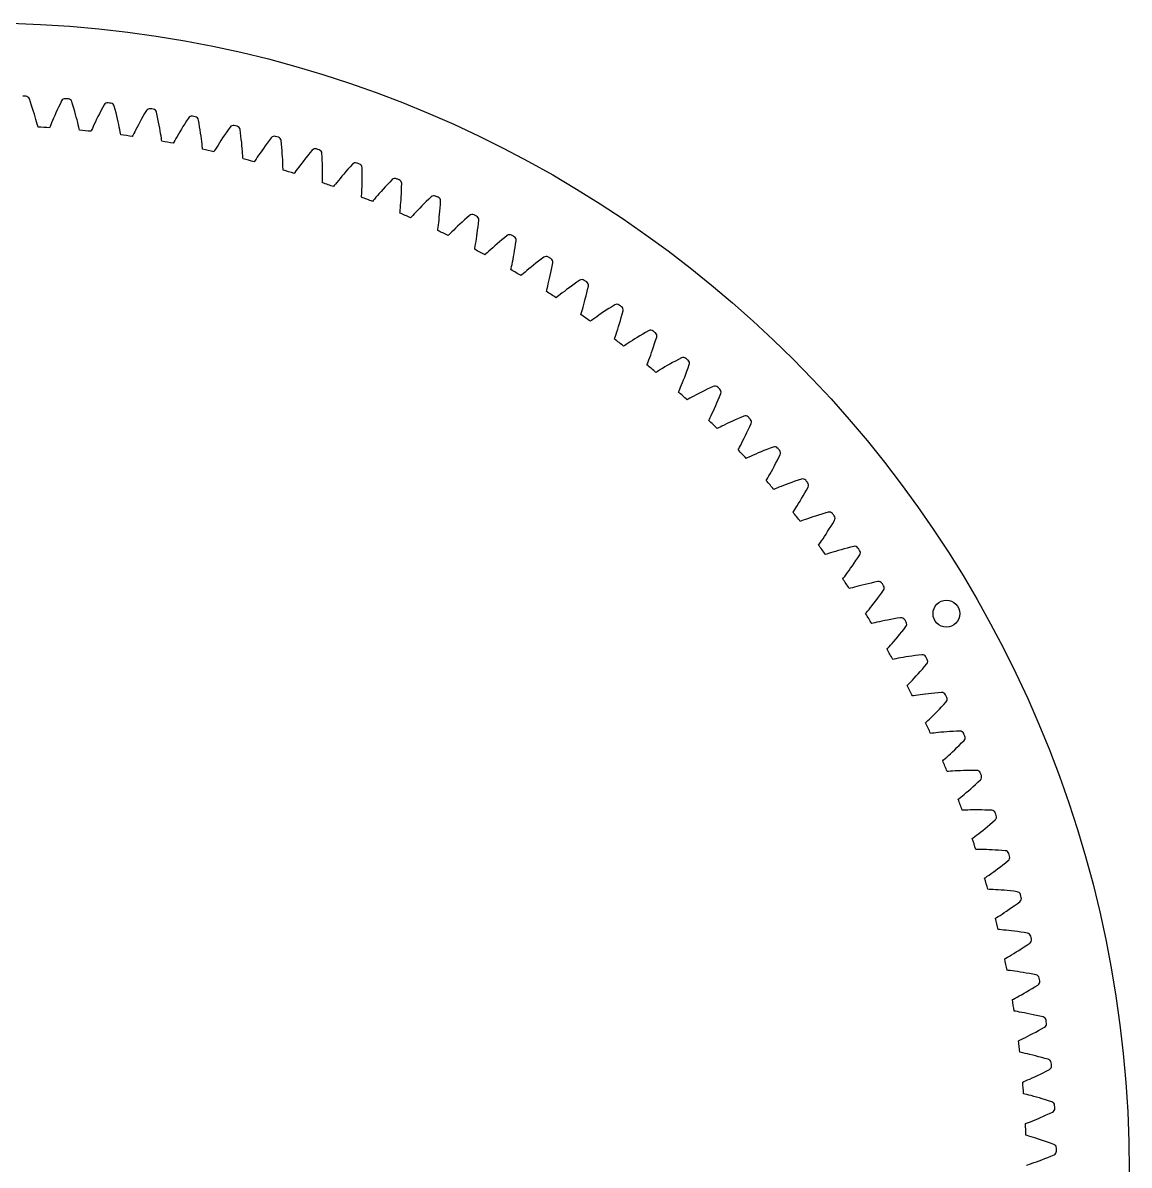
# Model space of a CAD drawing. Header units: millimetres. Extents: x -128 to 128, y -128 to 128.
# Drawn here: x 4.6 to 128.5, y 0.7 to 128.5 of the extents above; entities that cross this region are included whole.
import ezdxf

# ---------------------------------------------------------------- set-up
doc = ezdxf.new("R2010")
doc.units = ezdxf.units.MM

msp = doc.modelspace()

# ---------------------------------------------------------------- linework, layer by layer
at = {"layer": 'fixed_ring'}
for p, q in [((5.478577, 119.60945), (5.351942, 119.976288)), ((5.59906, 119.253418), (5.478577, 119.60945)), ((5.712301, 118.909087), (5.59906, 119.253418)), ((5.818268, 118.577474), (5.712301, 118.909087)), ((8.634064, 119.072164), (8.480646, 118.743757)), ((8.796064, 119.411325), (8.634064, 119.072164)), ((8.96546, 119.760484), (8.796064, 119.411325)), ((10.229501, 119.297078), (10.117549, 119.66866)), ((10.335733, 118.936537), (10.229501, 119.297078)), ((10.435196, 118.587976), (10.335733, 118.936537)), ((13.536488, 118.967218), (13.361132, 118.634765)), ((13.719632, 119.309365), (13.536488, 118.967218)), ((14.96425, 118.796072), (14.867159, 119.171811)), ((5.916881, 118.25984), (5.818268, 118.577474)), ((6.007998, 117.957791), (5.916881, 118.25984)), ((6.091365, 117.673467), (6.007998, 117.957791)), ((6.16653, 117.409905), (6.091365, 117.673467)), ((8.073829, 117.834417), (7.957216, 117.562036)), ((8.200248, 118.123475), (8.073829, 117.834417)), ((8.335965, 118.427114), (8.200248, 118.123475)), ((8.480646, 118.743757), (8.335965, 118.427114)), ((10.527895, 118.252413), (10.435196, 118.587976)), ((10.613802, 117.931109), (10.527895, 118.252413)), ((10.692839, 117.625676), (10.613802, 117.931109)), ((10.764836, 117.338263), (10.692839, 117.625676)), ((12.889942, 117.704073), (12.752132, 117.420269)), ((13.037624, 118.002076), (12.889942, 117.704073)), ((13.194779, 118.312717), (13.037624, 118.002076)), ((13.361132, 118.634765), (13.194779, 118.312717)), ((15.056064, 118.431593), (14.96425, 118.796072)), ((15.141591, 118.079352), (15.056064, 118.431593)), ((15.220875, 117.74037), (15.141591, 118.079352)), ((15.293941, 117.415905), (15.220875, 117.74037)), ((17.888048, 117.6946), (17.718667, 117.390453)), ((18.067074, 118.00978), (17.888048, 117.6946)), ((18.255508, 118.334998), (18.067074, 118.00978)), ((18.45211, 118.669594), (18.255508, 118.334998)), ((19.675337, 118.107225), (19.593261, 118.486527)), ((19.752588, 117.739384), (19.675337, 118.107225)), ((19.824043, 117.384022), (19.752588, 117.739384)), ((23.155411, 117.842182), (22.945663, 117.515667)), ((6.232648, 117.171852), (6.16653, 117.409905)), ((6.287862, 116.968181), (6.232648, 117.171852)), ((6.324887, 116.828917), (6.287862, 116.968181)), ((7.678174, 116.88515), (7.624836, 116.751282)), ((7.757235, 117.080802), (7.678174, 116.88515)), ((7.851215, 117.309294), (7.757235, 117.080802)), ((7.957216, 117.562036), (7.851215, 117.309294)), ((10.829464, 117.071921), (10.764836, 117.338263)), ((10.886065, 116.831427), (10.829464, 117.071921)), ((10.933138, 116.625722), (10.886065, 116.831427)), ((10.964597, 116.485096), (10.933138, 116.625722)), ((12.319049, 116.487483), (12.260432, 116.355841)), ((12.405827, 116.679837), (12.319049, 116.487483)), ((12.508817, 116.904412), (12.405827, 116.679837)), ((12.624782, 117.15274), (12.508817, 116.904412)), ((12.752132, 117.420269), (12.624782, 117.15274)), ((15.360772, 117.107571), (15.293941, 117.415905)), ((15.421285, 116.817523), (15.360772, 117.107571)), ((15.475274, 116.548822), (15.421285, 116.817523)), ((15.522269, 116.306268), (15.475274, 116.548822)), ((17.272385, 116.558201), (17.14664, 116.31468)), ((17.410271, 116.820456), (17.272385, 116.558201)), ((17.559255, 117.098556), (17.410271, 116.820456)), ((17.718667, 117.390453), (17.559255, 117.098556)), ((19.889789, 117.042155), (19.824043, 117.384022)), ((19.949897, 116.715042), (19.889789, 117.042155)), ((20.004417, 116.404295), (19.949897, 116.715042)), ((20.053351, 116.11207), (20.004417, 116.404295)), ((22.371694, 116.593211), (22.200803, 116.307883)), ((22.553033, 116.890384), (22.371694, 116.593211)), ((22.744448, 117.198197), (22.553033, 116.890384)), ((22.945663, 117.515667), (22.744448, 117.198197)), ((24.355313, 117.231626), (24.288382, 117.613891)), ((24.417879, 116.861005), (24.355313, 117.231626)), ((24.47515, 116.503083), (24.417879, 116.861005)), ((24.527252, 116.158872), (24.47515, 116.503083)), ((27.599535, 116.510519), (27.385858, 116.2013)), ((27.822099, 116.828437), (27.599535, 116.510519)), ((28.996778, 116.17066), (28.945098, 116.555284)), ((15.561126, 116.098854), (15.522269, 116.306268)), ((15.58697, 115.957088), (15.561126, 116.098854)), ((16.940446, 115.905625), (16.876642, 115.776418)), ((17.034802, 116.094377), (16.940446, 115.905625)), ((17.14664, 116.31468), (17.034802, 116.094377)), ((20.096614, 115.841435), (20.053351, 116.11207)), ((20.133929, 115.597205), (20.096614, 115.841435)), ((20.164509, 115.38841), (20.133929, 115.597205)), ((20.184696, 115.245729), (20.164509, 115.38841)), ((21.535057, 115.140496), (21.466166, 115.013928)), ((21.636843, 115.325348), (21.535057, 115.140496)), ((21.75735, 115.54103), (21.636843, 115.325348)), ((21.892677, 115.77936), (21.75735, 115.54103)), ((22.04088, 116.035926), (21.892677, 115.77936)), ((22.200803, 116.307883), (22.04088, 116.035926)), ((24.574308, 115.829628), (24.527252, 116.158872)), ((24.61643, 115.516959), (24.574308, 115.829628)), ((24.653708, 115.22302), (24.61643, 115.516959)), ((24.686177, 114.950879), (24.653708, 115.22302)), ((26.636639, 115.067919), (26.478353, 114.817448)), ((26.807248, 115.333303), (26.636639, 115.067919)), ((26.989347, 115.611612), (26.807248, 115.333303)), ((27.182357, 115.90134), (26.989347, 115.611612)), ((27.385858, 116.2013), (27.182357, 115.90134)), ((29.044561, 115.797844), (28.996778, 116.17066)), ((29.087556, 115.437928), (29.044561, 115.797844)), ((29.125932, 115.091919), (29.087556, 115.437928)), ((29.159862, 114.761064), (29.125932, 115.091919)), ((32.209767, 115.321144), (31.983965, 115.020664)), ((32.444794, 115.629963), (32.209767, 115.321144)), ((33.592394, 114.926004), (33.556046, 115.312379)), ((24.713753, 114.705358), (24.686177, 114.950879)), ((24.736008, 114.495513), (24.713753, 114.705358)), ((24.750507, 114.352142), (24.736008, 114.495513)), ((26.095616, 114.193307), (26.021748, 114.069578)), ((26.20467, 114.373966), (26.095616, 114.193307)), ((26.333657, 114.584687), (26.20467, 114.373966)), ((26.478353, 114.817448), (26.333657, 114.584687)), ((29.18952, 114.446968), (29.159862, 114.761064)), ((29.215082, 114.151779), (29.18952, 114.446968)), ((29.236706, 113.878562), (29.215082, 114.151779)), ((29.254499, 113.632139), (29.236706, 113.878562)), ((31.190279, 113.917966), (31.022161, 113.673986)), ((31.371304, 114.176358), (31.190279, 113.917966)), ((31.564324, 114.447207), (31.371304, 114.176358)), ((31.7687, 114.729033), (31.564324, 114.447207)), ((31.983965, 115.020664), (31.7687, 114.729033)), ((33.625317, 114.551584), (33.592394, 114.926004)), ((33.653969, 114.190243), (33.625317, 114.551584)), ((33.678559, 113.842981), (33.653969, 114.190243)), ((33.699308, 113.511039), (33.678559, 113.842981)), ((36.769069, 113.949423), (36.531499, 113.658158)), ((37.016187, 114.248653), (36.769069, 113.949423)), ((38.134893, 113.499627), (38.113935, 113.887141)), ((29.268394, 113.421575), (29.254499, 113.632139)), ((29.277182, 113.277741), (29.268394, 113.421575)), ((30.614913, 113.065555), (30.536184, 112.94486)), ((30.731063, 113.241735), (30.614913, 113.065555)), ((30.868325, 113.447162), (30.731063, 113.241735)), ((31.022161, 113.673986), (30.868325, 113.447162)), ((33.716456, 113.196012), (33.699308, 113.511039)), ((33.730262, 112.90004), (33.716456, 113.196012)), ((33.741007, 112.62618), (33.730262, 112.90004)), ((33.748989, 112.379244), (33.741007, 112.62618)), ((35.694601, 112.587885), (35.516916, 112.350782)), ((35.885756, 112.838876), (35.694601, 112.587885)), ((36.089391, 113.101837), (35.885756, 112.838876)), ((36.30481, 113.375315), (36.089391, 113.101837)), ((36.531499, 113.658158), (36.30481, 113.375315)), ((38.152904, 113.124193), (38.134893, 113.499627)), ((38.167169, 112.761999), (38.152904, 113.124193)), ((38.177933, 112.414034), (38.167169, 112.761999)), ((41.529051, 112.686694), (41.270231, 112.397524)), ((33.754501, 112.168294), (33.748989, 112.379244)), ((33.757563, 112.024225), (33.754501, 112.168294)), ((35.085801, 111.759023), (35.002336, 111.641554)), ((35.208864, 111.930446), (35.085801, 111.759023)), ((35.354185, 112.130253), (35.208864, 111.930446)), ((35.516916, 112.350782), (35.354185, 112.130253)), ((38.185468, 112.08153), (38.177933, 112.414034)), ((38.190078, 111.76607), (38.185468, 112.08153)), ((38.192107, 111.469783), (38.190078, 111.76607)), ((38.191955, 111.195713), (38.192107, 111.469783)), ((40.343465, 111.322972), (40.142483, 111.07978)), ((40.557394, 111.57763), (40.343465, 111.322972)), ((40.783515, 111.842327), (40.557394, 111.57763)), ((41.02127, 112.115934), (40.783515, 111.842327)), ((41.270231, 112.397524), (41.02127, 112.115934)), ((42.617093, 111.893783), (42.611558, 112.281824)), ((42.620164, 111.517931), (42.617093, 111.893783)), ((42.620018, 111.155456), (42.620164, 111.517931)), ((38.184567, 110.593575), (38.187235, 110.737652)), ((38.187235, 110.737652), (38.190114, 110.948655)), ((38.190114, 110.948655), (38.191955, 111.195713)), ((39.501211, 110.275776), (39.413142, 110.161719)), ((39.630992, 110.442172), (39.501211, 110.275776)), ((39.784142, 110.636043), (39.630992, 110.442172)), ((39.955512, 110.849929), (39.784142, 110.636043)), ((40.142483, 111.07978), (39.955512, 110.849929)), ((42.593562, 109.86327), (42.603314, 110.159403)), ((42.603314, 110.159403), (42.61125, 110.474797)), ((42.61125, 110.474797), (42.616939, 110.807338)), ((42.616939, 110.807338), (42.620018, 111.155456)), ((45.197732, 110.132494), (44.961267, 109.876996)), ((45.446177, 110.396432), (45.197732, 110.132494)), ((45.706137, 110.667902), (45.446177, 110.396432)), ((45.976248, 110.946553), (45.706137, 110.667902)), ((47.020033, 109.735335), (47.031907, 110.111013)), ((47.031907, 110.111013), (47.041803, 110.498967)), ((42.551194, 108.988054), (42.559588, 109.131911)), ((42.559588, 109.131911), (42.570852, 109.342633)), ((42.570852, 109.342633), (42.582515, 109.589422)), ((42.582515, 109.589422), (42.593562, 109.86327)), ((43.990456, 108.779266), (43.854162, 108.618162)), ((44.151192, 108.966895), (43.990456, 108.779266)), ((44.33093, 109.173799), (44.151192, 108.966895)), ((44.526891, 109.396035), (44.33093, 109.173799)), ((44.737383, 109.631045), (44.526891, 109.396035)), ((44.961267, 109.876996), (44.737383, 109.631045)), ((46.949186, 108.378552), (46.969654, 108.69338)), ((46.969654, 108.69338), (46.98856, 109.025432)), ((46.98856, 109.025432), (47.005476, 109.373153)), ((47.005476, 109.373153), (47.020033, 109.735335)), ((50.069771, 108.763291), (49.799224, 108.502371)), ((50.350747, 109.030983), (50.069771, 108.763291)), ((43.854162, 108.618162), (43.761628, 108.507695)), ((46.864644, 107.35361), (46.884278, 107.563717)), ((46.884278, 107.563717), (46.905742, 107.809848)), ((46.905742, 107.809848), (46.927668, 108.08304)), ((46.927668, 108.08304), (46.949186, 108.378552)), ((48.840893, 107.539312), (48.636251, 107.325042)), ((49.060561, 107.765768), (48.840893, 107.539312)), ((49.294046, 108.002623), (49.060561, 107.765768)), ((49.540483, 108.248519), (49.294046, 108.002623)), ((49.799224, 108.502371), (49.540483, 108.248519)), ((51.285882, 107.071135), (51.316609, 107.417908)), ((51.316609, 107.417908), (51.345553, 107.779225)), ((51.345553, 107.779225), (51.372354, 108.154134)), ((51.372354, 108.154134), (51.397665, 108.541388)), ((46.850538, 107.210201), (46.864644, 107.35361)), ((48.13777, 106.788799), (48.040918, 106.682099)), ((48.280361, 106.944357), (48.13777, 106.788799)), ((48.44843, 107.125448), (48.280361, 106.944357)), ((48.636251, 107.325042), (48.44843, 107.125448)), ((51.154802, 105.859804), (51.187572, 106.131909)), ((51.187572, 106.131909), (51.220821, 106.426331)), ((51.220821, 106.426331), (51.25379, 106.740097)), ((51.25379, 106.740097), (51.285882, 107.071135)), ((53.8049, 106.19338), (53.548882, 105.957477)), ((54.073529, 106.436745), (53.8049, 106.19338)), ((54.354235, 106.686703), (54.073529, 106.436745)), ((54.645632, 106.943012), (54.354235, 106.686703)), ((55.63157, 106.026241), (55.672258, 106.412183)), ((51.075802, 105.262826), (51.095598, 105.405561)), ((51.095598, 105.405561), (51.123569, 105.614722)), ((51.123569, 105.614722), (51.154802, 105.859804)), ((52.493925, 104.940348), (52.345263, 104.790582)), ((52.669061, 105.114614), (52.493925, 104.940348)), ((52.864669, 105.306583), (52.669061, 105.114614)), ((53.077668, 105.512548), (52.864669, 105.306583)), ((53.306165, 105.730091), (53.077668, 105.512548)), ((53.548882, 105.957477), (53.306165, 105.730091)), ((55.456883, 104.618036), (55.50211, 104.947536)), ((55.50211, 104.947536), (55.546599, 105.292814)), ((55.546599, 105.292814), (55.589886, 105.652694)), ((55.589886, 105.652694), (55.63157, 106.026241)), ((52.345263, 104.790582), (52.244245, 104.687816)), ((55.282024, 103.498727), (55.322976, 103.742375)), ((55.322976, 103.742375), (55.366538, 104.012961)), ((55.366538, 104.012961), (55.411466, 104.305829)), ((55.411466, 104.305829), (55.456883, 104.618036)), ((57.719047, 103.744789), (57.467481, 103.527233)), ((57.984241, 103.970328), (57.719047, 103.744789)), ((58.262332, 104.202821), (57.984241, 103.970328)), ((58.552754, 104.441421), (58.262332, 104.202821)), ((58.85411, 104.685943), (58.552754, 104.441421)), ((59.746319, 103.359105), (59.802821, 103.730699)), ((59.802821, 103.730699), (59.858821, 104.114718)), ((55.220304, 103.149009), (55.24576, 103.290845)), ((55.24576, 103.290845), (55.282024, 103.498727)), ((56.469987, 102.626669), (56.364963, 102.528001)), ((56.624486, 102.770406), (56.469987, 102.626669)), ((56.806411, 102.937572), (56.624486, 102.770406)), ((57.009497, 103.121612), (56.806411, 102.937572)), ((57.230516, 103.318946), (57.009497, 103.121612)), ((57.467481, 103.527233), (57.230516, 103.318946)), ((59.514494, 102.020398), (59.572287, 102.330553)), ((59.572287, 102.330553), (59.630579, 102.657994)), ((59.630579, 102.657994), (59.688759, 103.00123)), ((59.688759, 103.00123), (59.746319, 103.359105)), ((59.277492, 100.872092), (59.308567, 101.012804)), ((59.308567, 101.012804), (59.353067, 101.21908)), ((59.353067, 101.21908), (59.403673, 101.460907)), ((59.403673, 101.460907), (59.457958, 101.729548)), ((59.457958, 101.729548), (59.514494, 102.020398)), ((61.537929, 101.160677), (61.29287, 100.961976)), ((61.797945, 101.36806), (61.537929, 101.160677)), ((62.071896, 101.582877), (61.797945, 101.36806)), ((62.359011, 101.80413), (62.071896, 101.582877)), ((62.658689, 102.030996), (62.359011, 101.80413)), ((62.969528, 102.263344), (62.658689, 102.030996)), ((63.808281, 100.902084), (63.879512, 101.271138)), ((63.879512, 101.271138), (63.950734, 101.652627)), ((60.50542, 100.300482), (60.396557, 100.206067)), ((60.665512, 100.437963), (60.50542, 100.300482)), ((60.853939, 100.597764), (60.665512, 100.437963)), ((61.064181, 100.773585), (60.853939, 100.597764)), ((61.29287, 100.961976), (61.064181, 100.773585)), ((63.523417, 99.573651), (63.593495, 99.881263)), ((63.593495, 99.881263), (63.664759, 100.206128)), ((63.664759, 100.206128), (63.736539, 100.546779)), ((63.736539, 100.546779), (63.808281, 100.902084)), ((63.24095, 98.435676), (63.277594, 98.575041)), ((63.277594, 98.575041), (63.33026, 98.779385)), ((63.33026, 98.779385), (63.39044, 99.019008)), ((63.39044, 99.019008), (63.455362, 99.285279)), ((63.455362, 99.285279), (63.523417, 99.573651)), ((65.258308, 98.445364), (65.02231, 98.266214)), ((65.511073, 98.634166), (65.258308, 98.445364)), ((65.779128, 98.831048), (65.511073, 98.634166)), ((66.061403, 99.034803), (65.779128, 98.831048)), ((66.357087, 99.244467), (66.061403, 99.034803)), ((66.665548, 99.459239), (66.357087, 99.244467)), ((66.985378, 99.679045), (66.665548, 99.459239)), ((67.76935, 98.285515), (67.855196, 98.651446)), ((67.855196, 98.651446), (67.941529, 99.029802)), ((64.445182, 97.815699), (64.332651, 97.725687)), ((64.610613, 97.946707), (64.445182, 97.815699)), ((64.805244, 98.09889), (64.610613, 97.946707)), ((65.02231, 98.266214), (64.805244, 98.09889)), ((67.431897, 96.969458), (67.514149, 97.274041)), ((67.514149, 97.274041), (67.598272, 97.595816)), ((67.598272, 97.595816), (67.683538, 97.933344)), ((67.683538, 97.933344), (67.76935, 98.285515)), ((67.104411, 95.843613), (67.146567, 95.98141)), ((67.146567, 95.98141), (67.207315, 96.1835)), ((67.207315, 96.1835), (67.276974, 96.420541)), ((67.276974, 96.420541), (67.352431, 96.68402)), ((67.352431, 96.68402), (67.431897, 96.969458)), ((69.380631, 95.951693), (69.12056, 95.77309)), ((69.656301, 96.137763), (69.380631, 95.951693)), ((69.946453, 96.330135), (69.656301, 96.137763)), ((70.250239, 96.527877), (69.946453, 96.330135)), ((70.566995, 96.730216), (70.250239, 96.527877)), ((70.895311, 96.937133), (70.566995, 96.730216)), ((71.723588, 95.875765), (71.824894, 96.25039)), ((68.283043, 95.17625), (68.167022, 95.090783)), ((68.453551, 95.300578), (68.283043, 95.17625)), ((68.654079, 95.444903), (68.453551, 95.300578)), ((68.877625, 95.603464), (68.654079, 95.444903)), ((69.12056, 95.77309), (68.877625, 95.603464)), ((71.328049, 94.513009), (71.424898, 94.831185)), ((71.424898, 94.831185), (71.523516, 95.165056)), ((71.523516, 95.165056), (71.62326, 95.513537)), ((71.62326, 95.513537), (71.723588, 95.875765)), ((70.909367, 93.236014), (70.978102, 93.435528)), ((70.978102, 93.435528), (71.05713, 93.669612)), ((71.05713, 93.669612), (71.143002, 93.929883)), ((71.143002, 93.929883), (71.233753, 94.211937)), ((71.233753, 94.211937), (71.328049, 94.513009)), ((73.720904, 93.473149), (73.423333, 93.292464)), ((74.032311, 93.658657), (73.720904, 93.473149)), ((74.35686, 93.848243), (74.032311, 93.658657)), ((74.693144, 94.041944), (74.35686, 93.848243)), ((70.861766, 93.100001), (70.909367, 93.236014)), ((72.012934, 92.386308), (71.893608, 92.305521)), ((72.188251, 92.503758), (72.012934, 92.386308)), ((72.394357, 92.639997), (72.188251, 92.503758)), ((72.624031, 92.789545), (72.394357, 92.639997)), ((72.873517, 92.949379), (72.624031, 92.789545)), ((73.140483, 93.117501), (72.873517, 92.949379)), ((73.423333, 93.292464), (73.140483, 93.117501)), ((75.138586, 91.916606), (75.2504, 92.246293)), ((75.2504, 92.246293), (75.36392, 92.590533)), ((75.36392, 92.590533), (75.478569, 92.948486)), ((75.478569, 92.948486), (75.594689, 93.318787)), ((74.636657, 90.539816), (74.724929, 90.770573)), ((74.724929, 90.770573), (74.821081, 91.027224)), ((74.821081, 91.027224), (74.922973, 91.305447)), ((74.922973, 91.305447), (75.029164, 91.602532)), ((75.029164, 91.602532), (75.138586, 91.916606)), ((78.029153, 90.817877), (77.697323, 90.641344)), ((78.372871, 90.998055), (78.029153, 90.817877)), ((74.507074, 90.209179), (74.560045, 90.343192)), ((74.560045, 90.343192), (74.636657, 90.539816)), ((75.808805, 89.560671), (75.628958, 89.450284)), ((76.020166, 89.688608), (75.808805, 89.560671)), ((76.255603, 89.828907), (76.020166, 89.688608)), ((76.511246, 89.978696), (76.255603, 89.828907)), ((76.784685, 90.136072), (76.511246, 89.978696)), ((77.074268, 90.299651), (76.784685, 90.136072)), ((77.378787, 90.468363), (77.074268, 90.299651)), ((77.697323, 90.641344), (77.378787, 90.468363)), ((78.858298, 89.181669), (78.985414, 89.521124)), ((78.985414, 89.521124), (79.114203, 89.874236)), ((79.114203, 89.874236), (79.244953, 90.239627)), ((75.628958, 89.450284), (75.506514, 89.374305)), ((78.380852, 87.980632), (78.493725, 88.254584)), ((78.493725, 88.254584), (78.611644, 88.547212)), ((78.611644, 88.547212), (78.733466, 88.856688)), ((78.733466, 88.856688), (78.858298, 89.181669)), ((78.034571, 87.175718), (78.092828, 87.307519)), ((78.092828, 87.307519), (78.177197, 87.500941)), ((78.177197, 87.500941), (78.274573, 87.728007)), ((78.274573, 87.728007), (78.380852, 87.980632)), ((80.307475, 87.012118), (80.027996, 86.865738)), ((80.603332, 87.164055), (80.307475, 87.012118)), ((80.914318, 87.320527), (80.603332, 87.164055)), ((81.239479, 87.480708), (80.914318, 87.320527)), ((81.578065, 87.643909), (81.239479, 87.480708)), ((81.928675, 87.81028), (81.578065, 87.643909)), ((82.624742, 86.657876), (82.769915, 87.01778)), ((79.125397, 86.37282), (79.000029, 86.301769)), ((79.309491, 86.47597), (79.125397, 86.37282)), ((79.52577, 86.595403), (79.309491, 86.47597)), ((79.7666, 86.726231), (79.52577, 86.595403)), ((80.027996, 86.865738), (79.7666, 86.726231)), ((82.069822, 85.351882), (82.203851, 85.65627)), ((82.203851, 85.65627), (82.341505, 85.97603)), ((82.341505, 85.97603), (82.482016, 86.310163)), ((82.482016, 86.310163), (82.624742, 86.657876)), ((81.594122, 84.32371), (81.700449, 84.546725)), ((81.700449, 84.546725), (81.816687, 84.794925)), ((81.816687, 84.794925), (81.940363, 85.064173)), ((81.940363, 85.064173), (82.069822, 85.351882)), ((85.354932, 84.483658), (84.997986, 84.331357)), ((81.438679, 84.004414), (81.50213, 84.133794)), ((81.50213, 84.133794), (81.594122, 84.32371)), ((82.496723, 83.158783), (82.368629, 83.092773)), ((82.684772, 83.254533), (82.496723, 83.158783)), ((82.905629, 83.365273), (82.684772, 83.254533)), ((83.151469, 83.486423), (82.905629, 83.365273)), ((83.418204, 83.615427), (83.151469, 83.486423)), ((83.703283, 83.750581), (83.418204, 83.615427)), ((84.004946, 83.890636), (83.703283, 83.750581)), ((84.321906, 84.03462), (84.004946, 83.890636)), ((84.653179, 84.181747), (84.321906, 84.03462)), ((84.997986, 84.331357), (84.653179, 84.181747)), ((85.848197, 82.962729), (86.004634, 83.304492)), ((86.004634, 83.304492), (86.164001, 83.65834)), ((85.257435, 81.739258), (85.39823, 82.021592)), ((85.39823, 82.021592), (85.544255, 82.320411)), ((85.544255, 82.320411), (85.694513, 82.634446)), ((85.694513, 82.634446), (85.848197, 82.962729)), ((84.714016, 80.700281), (84.782561, 80.827037)), ((84.782561, 80.827037), (84.88203, 81.013145)), ((84.88203, 81.013145), (84.997139, 81.231757)), ((84.997139, 81.231757), (85.123154, 81.475139)), ((85.123154, 81.475139), (85.257435, 81.739258)), ((87.596165, 80.615837), (87.27373, 80.484568)), ((87.933025, 80.749677), (87.596165, 80.615837)), ((88.283507, 80.885461), (87.933025, 80.749677)), ((88.646226, 81.02345), (88.283507, 80.885461)), ((85.737604, 79.813256), (85.606988, 79.75239)), ((85.929311, 79.901454), (85.737604, 79.813256)), ((86.154396, 80.003325), (85.929311, 79.901454)), ((86.404858, 80.114606), (86.154396, 80.003325)), ((86.676512, 80.232904), (86.404858, 80.114606)), ((86.966738, 80.356617), (86.676512, 80.232904)), ((87.27373, 80.484568), (86.966738, 80.356617)), ((88.91202, 79.1622), (89.078634, 79.484113)), ((89.078634, 79.484113), (89.248534, 79.819387)), ((89.248534, 79.819387), (89.421843, 80.166619)), ((88.159432, 77.788345), (88.295023, 78.026525)), ((88.295023, 78.026525), (88.439699, 78.285096)), ((88.439699, 78.285096), (88.591607, 78.56161)), ((88.591607, 78.56161), (88.749396, 78.854387)), ((88.749396, 78.854387), (88.91202, 79.1622)), ((87.855403, 77.268545), (87.928933, 77.392476)), ((87.928933, 77.392476), (88.035723, 77.574482)), ((88.035723, 77.574482), (88.159432, 77.788345)), ((89.797766, 76.723515), (89.521624, 76.616111)), ((90.092681, 76.835592), (89.797766, 76.723515)), ((90.404518, 76.951237), (90.092681, 76.835592)), ((90.731916, 77.069584), (90.404518, 76.951237)), ((91.073831, 77.189925), (90.731916, 77.069584)), ((91.429434, 77.311668), (91.073831, 77.189925)), ((91.797352, 77.435128), (91.429434, 77.311668)), ((88.842917, 76.341527), (88.709984, 76.285902)), ((89.037979, 76.422033), (88.842917, 76.341527)), ((89.266935, 76.514876), (89.037979, 76.422033)), ((89.521624, 76.616111), (89.266935, 76.514876)), ((91.814206, 75.263678), (91.988939, 75.564782)), ((91.988939, 75.564782), (92.16822, 75.879816)), ((92.16822, 75.879816), (92.351315, 76.208071)), ((92.351315, 76.208071), (92.538292, 76.548139)), ((91.050213, 74.013158), (91.182326, 74.221933)), ((91.182326, 74.221933), (91.327279, 74.454535)), ((91.327279, 74.454535), (91.482121, 74.707149)), ((91.482121, 74.707149), (91.644902, 74.977405)), ((91.644902, 74.977405), (91.814206, 75.263678)), ((90.857873, 73.714632), (90.936271, 73.835541)), ((90.936271, 73.835541), (91.050213, 74.013158)), ((92.238326, 72.905441), (92.005859, 72.821774)), ((92.496837, 72.996471), (92.238326, 72.905441)), ((92.777031, 73.092811), (92.496837, 72.996471)), ((93.076169, 73.193075), (92.777031, 73.092811)), ((93.392357, 73.296231), (93.076169, 73.193075)), ((93.724201, 73.401467), (93.392357, 73.296231)), ((94.07063, 73.508121), (93.724201, 73.401467)), ((94.430792, 73.61563), (94.07063, 73.508121)), ((94.803328, 73.724365), (94.430792, 73.61563)), ((91.80775, 72.749086), (91.672711, 72.69879)), ((92.005859, 72.821774), (91.80775, 72.749086)), ((94.733839, 71.553961), (94.920405, 71.847881)), ((94.920405, 71.847881), (95.112068, 72.155538)), ((95.112068, 72.155538), (95.308069, 72.476254)), ((95.308069, 72.476254), (95.508418, 72.808619)), ((93.79982, 70.161858), (93.920733, 70.334804)), ((93.920733, 70.334804), (94.061043, 70.538161)), ((94.061043, 70.538161), (94.215128, 70.764816)), ((94.215128, 70.764816), (94.379891, 71.011075)), ((94.379891, 71.011075), (94.553288, 71.274646)), ((94.553288, 71.274646), (94.733839, 71.553961)), ((93.716677, 70.044161), (93.79982, 70.161858)), ((94.627417, 69.041614), (94.490485, 68.996727)), ((94.828259, 69.106369), (94.627417, 69.041614)), ((95.063868, 69.180727), (94.828259, 69.106369)), ((95.325794, 69.261407), (95.063868, 69.180727)), ((95.609597, 69.346532), (95.325794, 69.261407)), ((95.912484, 69.434824), (95.609597, 69.346532)), ((96.232523, 69.525328), (95.912484, 69.434824)), ((96.568289, 69.617288), (96.232523, 69.525328)), ((96.918684, 69.710085), (96.568289, 69.617288)), ((97.282835, 69.80319), (96.918684, 69.710085)), ((97.6594, 69.897028), (97.282835, 69.80319)), ((97.503679, 67.731103), (97.701782, 68.017373)), ((97.701782, 68.017373), (97.905525, 68.317168)), ((97.905525, 68.317168), (98.114121, 68.629837)), ((98.114121, 68.629837), (98.327526, 68.953975)), ((96.515053, 66.377234), (96.642746, 66.545236)), ((96.642746, 66.545236), (96.791029, 66.742855)), ((96.791029, 66.742855), (96.954004, 66.963204)), ((96.954004, 66.963204), (97.128426, 67.202718)), ((97.128426, 67.202718), (97.312165, 67.459187)), ((97.312165, 67.459187), (97.503679, 67.731103)), ((96.427296, 66.262935), (96.515053, 66.377234)), ((97.297458, 65.224973), (97.15885, 65.185565)), ((97.500715, 65.281692), (97.297458, 65.224973)), ((97.739095, 65.346624), (97.500715, 65.281692)), ((98.004022, 65.416828), (97.739095, 65.346624)), ((98.290984, 65.490602), (98.004022, 65.416828)), ((98.597142, 65.566783), (98.290984, 65.490602)), ((98.920526, 65.644491), (98.597142, 65.566783)), ((99.259682, 65.72303), (98.920526, 65.644491)), ((99.61349, 65.801823), (99.259682, 65.72303)), ((99.981055, 65.880377), (99.61349, 65.801823)), ((100.361053, 65.95917), (99.981055, 65.880377)), ((100.119345, 63.801148), (100.328672, 64.079316)), ((100.328672, 64.079316), (100.544173, 64.370773)), ((100.544173, 64.370773), (100.765035, 64.674903)), ((100.765035, 64.674903), (100.991157, 64.9903)), ((99.077675, 62.487653), (99.211947, 62.650447)), ((99.211947, 62.650447), (99.367969, 62.842013)), ((99.367969, 62.842013), (99.539576, 63.05571)), ((99.539576, 63.05571), (99.723382, 63.2881)), ((99.723382, 63.2881), (99.917172, 63.537061)), ((99.917172, 63.537061), (100.119345, 63.801148)), ((98.985444, 62.376934), (99.077675, 62.487653)), ((100.259776, 61.409195), (100.019004, 61.353791)), ((100.527285, 61.468811), (100.259776, 61.409195)), ((100.816953, 61.531118), (100.527285, 61.468811)), ((101.125897, 61.595066), (100.816953, 61.531118)), ((101.452115, 61.659857), (101.125897, 61.595066)), ((101.794126, 61.72485), (101.452115, 61.659857)), ((102.150786, 61.789514), (101.794126, 61.72485)), ((102.521184, 61.853393), (102.150786, 61.789514)), ((102.904014, 61.917017), (102.521184, 61.853393)), ((99.813652, 61.305198), (99.673586, 61.271332)), ((100.019004, 61.353791), (99.813652, 61.305198)), ((102.796923, 60.039936), (103.02384, 60.322596)), ((103.02384, 60.322596), (103.256619, 60.617704)), ((103.256619, 60.617704), (103.495101, 60.923862)), ((101.624273, 58.656594), (101.787788, 58.841806)), ((101.787788, 58.841806), (101.967755, 59.048511)), ((101.967755, 59.048511), (102.160655, 59.27341)), ((102.160655, 59.27341), (102.364189, 59.51447)), ((102.364189, 59.51447), (102.576701, 59.770311)), ((102.576701, 59.770311), (102.796923, 60.039936)), ((101.387075, 58.392303), (101.483636, 58.499267)), ((101.483636, 58.499267), (101.624273, 58.656594)), ((103.823288, 57.577726), (103.494752, 57.525956)), ((104.167612, 57.629071), (103.823288, 57.577726)), ((104.526562, 57.679504), (104.167612, 57.629071)), ((104.899206, 57.728607), (104.526562, 57.679504)), ((105.284262, 57.77696), (104.899206, 57.728607)), ((102.17202, 57.288487), (102.030719, 57.260217)), ((102.379141, 57.328878), (102.17202, 57.288487)), ((102.621926, 57.374666), (102.379141, 57.328878)), ((102.891593, 57.423599), (102.621926, 57.374666)), ((103.18351, 57.474341), (102.891593, 57.423599)), ((103.494752, 57.525956), (103.18351, 57.474341)), ((105.340606, 56.179036), (105.584933, 56.464656)), ((105.584933, 56.464656), (105.835398, 56.761091)), ((104.234702, 54.947944), (104.436391, 55.164996)), ((104.436391, 55.164996), (104.649348, 55.397774)), ((104.649348, 55.397774), (104.871863, 55.644964)), ((104.871863, 55.644964), (105.10263, 55.905621)), ((105.10263, 55.905621), (105.340606, 56.179036)), ((103.628393, 54.315341), (103.729129, 54.418382)), ((103.729129, 54.418382), (103.87591, 54.569993)), ((103.87591, 54.569993), (104.04666, 54.748558)), ((104.04666, 54.748558), (104.234702, 54.947944)), ((104.368834, 53.181192), (104.22652, 53.158561)), ((104.577396, 53.213316), (104.368834, 53.181192)), ((104.82181, 53.249415), (104.577396, 53.213316)), ((105.093209, 53.287588), (104.82181, 53.249415)), ((105.386912, 53.326685), (105.093209, 53.287588)), ((105.699961, 53.365885), (105.386912, 53.326685)), ((106.030295, 53.404553), (105.699961, 53.365885)), ((106.376388, 53.442168), (106.030295, 53.404553)), ((106.737059, 53.478291), (106.376388, 53.442168)), ((107.11136, 53.51254), (106.737059, 53.478291)), ((107.498035, 53.545546), (107.11136, 53.51254)), ((107.746295, 52.222326), (108.008348, 52.508569)), ((106.546991, 50.969356), (106.769034, 51.193483)), ((106.769034, 51.193483), (107.001201, 51.431631)), ((107.001201, 51.431631), (107.242148, 51.682908)), ((107.242148, 51.682908), (107.490806, 51.946645)), ((107.490806, 51.946645), (107.746295, 52.222326)), ((105.705852, 50.152495), (105.810606, 50.25145)), ((105.810606, 50.25145), (105.963298, 50.397105)), ((105.963298, 50.397105), (106.141012, 50.568741)), ((106.141012, 50.568741), (106.336832, 50.760494)), ((106.336832, 50.760494), (106.546991, 50.969356)), ((106.400618, 48.989805), (106.257517, 48.97285)), ((106.610293, 49.013612), (106.400618, 48.989805)), ((106.855948, 49.039966), (106.610293, 49.013612)), ((107.128651, 49.067319), (106.855948, 49.039966)), ((107.423676, 49.094708), (107.128651, 49.067319)), ((107.738035, 49.121432), (107.423676, 49.094708)), ((108.069646, 49.146936), (107.738035, 49.121432)), ((108.416961, 49.170762), (108.069646, 49.146936)), ((108.778782, 49.192517), (108.416961, 49.170762)), ((109.15415, 49.211858), (108.778782, 49.192517)), ((109.541831, 49.229465), (109.15415, 49.211858)), ((108.961348, 47.136974), (109.212094, 47.378473)), ((109.212094, 47.378473), (109.471041, 47.632116)), ((109.471041, 47.632116), (109.737288, 47.897422)), ((109.737288, 47.897422), (110.010514, 48.17302)), ((107.724774, 46.00506), (107.883137, 46.14453)), ((107.883137, 46.14453), (108.067533, 46.308964)), ((108.067533, 46.308964), (108.270822, 46.492781)), ((108.270822, 46.492781), (108.489119, 46.693122)), ((108.489119, 46.693122), (108.719897, 46.908244)), ((108.719897, 46.908244), (108.961348, 47.136974)), ((107.61617, 45.910348), (107.724774, 46.00506)), ((108.721126, 44.752975), (108.474617, 44.736408)), ((108.9947, 44.769465), (108.721126, 44.752975)), ((109.290581, 44.785103), (108.9947, 44.769465)), ((109.605754, 44.799307), (109.290581, 44.785103)), ((109.938117, 44.811608), (109.605754, 44.799307)), ((110.286104, 44.821607), (109.938117, 44.811608)), ((110.648505, 44.82896), (110.286104, 44.821607)), ((111.024344, 44.833362), (110.648505, 44.82896)), ((111.412419, 44.835543), (111.024344, 44.833362)), ((108.264161, 44.720956), (108.120499, 44.709704)), ((108.474617, 44.736408), (108.264161, 44.720956)), ((111.27818, 43.242271), (111.554764, 43.496782)), ((111.554764, 43.496782), (111.83873, 43.761299)), ((110.033614, 42.151553), (110.259703, 42.343057)), ((110.259703, 42.343057), (110.498851, 42.548834)), ((110.498851, 42.548834), (110.749205, 42.767784)), ((110.749205, 42.767784), (111.009354, 42.999123)), ((111.009354, 42.999123), (111.27818, 43.242271)), ((109.356323, 41.595607), (109.468608, 41.685927)), ((109.468608, 41.685927), (109.63239, 41.81899)), ((109.63239, 41.81899), (109.823178, 41.975964)), ((109.823178, 41.975964), (110.033614, 42.151553)), ((109.956517, 40.381394), (109.812521, 40.375862)), ((110.167421, 40.388467), (109.956517, 40.381394)), ((110.414393, 40.39522), (110.167421, 40.388467)), ((110.688406, 40.40082), (110.414393, 40.39522)), ((110.984675, 40.404683), (110.688406, 40.40082)), ((111.300164, 40.406346), (110.984675, 40.404683)), ((111.632753, 40.405423), (111.300164, 40.406346)), ((111.980863, 40.401579), (111.632753, 40.405423)), ((112.343269, 40.394519), (111.980863, 40.401579)), ((112.718986, 40.383976), (112.343269, 40.394519)), ((113.106841, 40.370726), (112.718986, 40.383976)), ((112.361944, 38.330969), (112.631085, 38.551783)), ((112.631085, 38.551783), (112.909365, 38.784051)), ((112.909365, 38.784051), (113.195849, 39.027364)), ((113.195849, 39.027364), (113.490107, 39.280383)), ((110.923562, 37.215095), (111.039349, 37.300879)), ((111.039349, 37.300879), (111.208291, 37.427326)), ((111.208291, 37.427326), (111.40517, 37.576591)), ((111.40517, 37.576591), (111.62242, 37.743675)), ((111.62242, 37.743675), (111.855943, 37.926039)), ((111.855943, 37.926039), (112.103084, 38.122146)), ((112.103084, 38.122146), (112.361944, 38.330969)), ((111.475008, 35.97798), (111.330907, 35.978177)), ((111.686027, 35.976663), (111.475008, 35.97798)), ((111.933072, 35.973592), (111.686027, 35.976663)), ((112.207092, 35.968294), (111.933072, 35.973592)), ((112.50328, 35.960375), (112.207092, 35.968294)), ((112.818585, 35.949494), (112.50328, 35.960375)), ((113.150874, 35.935349), (112.818585, 35.949494)), ((113.498556, 35.917669), (113.150874, 35.935349)), ((113.860395, 35.896206), (113.498556, 35.917669)), ((114.235397, 35.870734), (113.860395, 35.896206)), ((114.622417, 35.842075), (114.235397, 35.870734)), ((114.657948, 34.496237), (114.962033, 34.737357)), ((112.811007, 33.117801), (113.034728, 33.276116)), ((113.034728, 33.276116), (113.275317, 33.449052)), ((113.275317, 33.449052), (113.530058, 33.635178)), ((113.530058, 33.635178), (113.797016, 33.833545)), ((113.797016, 33.833545), (114.074723, 34.043484)), ((114.074723, 34.043484), (114.362017, 34.264505)), ((114.362017, 34.264505), (114.657948, 34.496237)), ((112.315408, 32.775739), (112.434514, 32.856852)), ((112.434514, 32.856852), (112.60835, 32.976482)), ((112.60835, 32.976482), (112.811007, 33.117801)), ((112.817235, 31.517678), (112.673255, 31.523604)), ((113.028034, 31.507972), (112.817235, 31.517678)), ((113.274762, 31.495082), (113.028034, 31.507972)), ((113.548355, 31.478894), (113.274762, 31.495082)), ((113.843994, 31.459206), (113.548355, 31.478894)), ((114.158617, 31.435799), (113.843994, 31.459206)), ((114.490081, 31.408454), (114.158617, 31.435799)), ((114.836786, 31.376965), (114.490081, 31.408454)), ((115.197485, 31.341134), (114.836786, 31.376965)), ((115.571177, 31.300773), (115.197485, 31.341134)), ((115.956753, 31.256751), (115.571177, 31.300773)), ((115.052152, 29.282624), (115.337986, 29.481356)), ((115.337986, 29.481356), (115.633839, 29.69078)), ((115.633839, 29.69078), (115.938749, 29.910564)), ((115.938749, 29.910564), (116.25218, 30.139404)), ((113.529661, 28.284557), (113.651897, 28.36087)), ((113.651897, 28.36087), (113.830351, 28.473495)), ((113.830351, 28.473495), (114.038466, 28.606646)), ((114.038466, 28.606646), (114.268305, 28.755941)), ((114.268305, 28.755941), (114.515579, 28.919175)), ((114.515579, 28.919175), (114.777519, 29.095027)), ((114.777519, 29.095027), (115.052152, 29.282624)), ((113.981075, 27.00754), (113.837444, 27.019185)), ((114.191321, 26.989461), (113.981075, 27.00754)), ((114.437342, 26.966772), (114.191321, 26.989461)), ((114.710074, 26.93972), (114.437342, 26.966772)), ((115.004697, 26.908294), (114.710074, 26.93972)), ((115.318141, 26.872397), (115.004697, 26.908294)), ((115.648256, 26.831896), (115.318141, 26.872397)), ((115.993434, 26.786648), (115.648256, 26.831896)), ((116.352424, 26.736505), (115.993434, 26.786648)), ((116.724216, 26.68132), (116.352424, 26.736505)), ((117.107736, 26.622003), (116.724216, 26.68132)), ((115.3212, 24.190297), (115.574768, 24.343572)), ((115.574768, 24.343572), (115.843492, 24.50887)), ((115.843492, 24.50887), (116.125366, 24.6854)), ((116.125366, 24.6854), (116.418875, 24.872612)), ((116.418875, 24.872612), (116.722821, 25.070108)), ((116.722821, 25.070108), (117.036228, 25.277596)), ((117.036228, 25.277596), (117.358508, 25.493794)), ((114.564399, 23.748651), (114.689572, 23.820045)), ((114.689572, 23.820045), (114.872364, 23.925486)), ((114.872364, 23.925486), (115.085608, 24.050257)), ((115.085608, 24.050257), (115.3212, 24.190297)), ((114.964686, 22.454697), (114.821632, 22.472044)), ((115.174048, 22.428274), (114.964686, 22.454697)), ((115.418972, 22.395822), (115.174048, 22.428274)), ((115.690413, 22.357949), (115.418972, 22.395822)), ((115.983554, 22.314835), (115.690413, 22.357949)), ((116.295323, 22.266504), (115.983554, 22.314835)), ((116.623566, 22.212911), (116.295323, 22.266504)), ((116.966673, 22.153976), (116.623566, 22.212911)), ((117.323386, 22.0896), (116.966673, 22.153976)), ((117.69269, 22.019677), (117.323386, 22.0896)), ((118.073549, 21.94516), (117.69269, 22.019677)), ((117.62724, 20.409795), (117.948648, 20.604658)), ((117.948648, 20.604658), (118.279269, 20.807873)), ((115.417988, 19.175194), (115.545901, 19.241555)), ((115.545901, 19.241555), (115.732739, 19.339645)), ((115.732739, 19.339645), (115.950775, 19.45584)), ((115.950775, 19.45584), (116.191749, 19.586403)), ((116.191749, 19.586403), (116.45121, 19.729475)), ((116.45121, 19.729475), (116.726293, 19.88396)), ((116.726293, 19.88396), (117.014963, 20.049144)), ((117.014963, 20.049144), (117.315682, 20.224539)), ((117.315682, 20.224539), (117.62724, 20.409795)), ((115.766516, 17.866349), (115.624264, 17.889369)), ((115.974661, 17.831624), (115.766516, 17.866349)), ((116.218101, 17.78946), (115.974661, 17.831624)), ((116.487822, 17.740825), (116.218101, 17.78946)), ((116.779017, 17.68609), (116.487822, 17.740825)), ((117.088618, 17.625403), (116.779017, 17.68609)), ((117.414471, 17.558803), (117.088618, 17.625403)), ((117.754964, 17.486274), (117.414471, 17.558803)), ((118.108835, 17.407767), (117.754964, 17.486274)), ((118.475067, 17.323217), (118.108835, 17.407767)), ((118.852663, 17.233617), (118.475067, 17.323217)), ((117.424526, 15.227609), (117.719534, 15.381186)), ((117.719534, 15.381186), (118.026989, 15.544486)), ((118.026989, 15.544486), (118.345666, 15.71721)), ((118.345666, 15.71721), (118.674566, 15.899141)), ((118.674566, 15.899141), (119.013005, 16.089051)), ((116.089077, 14.571417), (116.219527, 14.63264)), ((116.219527, 14.63264), (116.410117, 14.723225)), ((116.410117, 14.723225), (116.6326, 14.83066)), ((116.6326, 14.83066), (116.878574, 14.951539)), ((116.878574, 14.951539), (117.143519, 15.084183)), ((117.143519, 15.084183), (117.424526, 15.227609)), ((116.385294, 13.249751), (116.24407, 13.278408)), ((116.591894, 13.206778), (116.385294, 13.249751)), ((116.833466, 13.154969), (116.591894, 13.206778)), ((117.10104, 13.095649), (116.833466, 13.154969)), ((117.389828, 13.029381), (117.10104, 13.095649)), ((117.696772, 12.956433), (117.389828, 13.029381)), ((118.01972, 12.876931), (117.696772, 12.956433)), ((118.35706, 12.790922), (118.01972, 12.876931)), ((118.70753, 12.698409), (118.35706, 12.790922)), ((119.070111, 12.599366), (118.70753, 12.698409)), ((119.443846, 12.494824), (119.070111, 12.599366)), ((117.130006, 10.182029), (117.380591, 10.293033)), ((117.380591, 10.293033), (117.650599, 10.415039)), ((117.650599, 10.415039), (117.937086, 10.54718)), ((117.937086, 10.54718), (118.237967, 10.688907)), ((118.237967, 10.688907), (118.551671, 10.839855)), ((118.551671, 10.839855), (118.876963, 10.999773)), ((118.876963, 10.999773), (119.212836, 11.168484)), ((119.212836, 11.168484), (119.558558, 11.344789)), ((116.576605, 9.9446), (116.709386, 10.000588)), ((116.709386, 10.000588), (116.903427, 10.083524)), ((116.903427, 10.083524), (117.130006, 10.182029)), ((116.820043, 8.612202), (116.680071, 8.646451)), ((117.024772, 8.561049), (116.820043, 8.612202)), ((117.264093, 8.499677), (117.024772, 8.561049)), ((117.529097, 8.429766), (117.264093, 8.499677)), ((117.815022, 8.352069), (117.529097, 8.429766)), ((118.118823, 8.266976), (117.815022, 8.352069)), ((118.438355, 8.174697), (118.118823, 8.266976)), ((118.772009, 8.075345), (118.438355, 8.174697)), ((119.118524, 7.968972), (118.772009, 8.075345)), ((119.476881, 7.855592), (119.118524, 7.968972)), ((119.846164, 7.736275), (119.476881, 7.855592)), ((119.220291, 6.264942), (119.562606, 6.420167)), ((119.562606, 6.420167), (119.915064, 6.582588)), ((116.879802, 5.302058), (117.014704, 5.352723)), ((117.014704, 5.352723), (117.211889, 5.427879)), ((117.211889, 5.427879), (117.442204, 5.517298)), ((117.442204, 5.517298), (117.697004, 5.618252)), ((117.697004, 5.618252), (117.97165, 5.729427)), ((117.97165, 5.729427), (118.263164, 5.850074)), ((118.263164, 5.850074), (118.569442, 5.979727)), ((118.569442, 5.979727), (118.888899, 6.118084)), ((118.888899, 6.118084), (119.220291, 6.264942)), ((117.070076, 3.961035), (116.931576, 4.000822)), ((117.272609, 3.901783), (117.070076, 3.961035)), ((117.509301, 3.830946), (117.272609, 3.901783)), ((117.771316, 3.750555), (117.509301, 3.830946)), ((118.053927, 3.661552), (117.771316, 3.750555)), ((118.354105, 3.564447), (118.053927, 3.661552)), ((118.669715, 3.459538), (118.354105, 3.564447)), ((118.999155, 3.347), (118.669715, 3.459538)), ((119.341167, 3.226934), (118.999155, 3.347)), ((119.694733, 3.099397), (119.341167, 3.226934)), ((120.058981, 2.965493), (119.694733, 3.099397)), ((118.713434, 1.261091), (119.038139, 1.386638)), ((119.038139, 1.386638), (119.375107, 1.520206)), ((119.375107, 1.520206), (119.723323, 1.661699)), ((119.723323, 1.661699), (120.081959, 1.809979)), ((116.998188, 0.651133), (117.134997, 0.696395)), ((117.134997, 0.696395), (117.335015, 0.763652)), ((117.335015, 0.763652), (117.568703, 0.843843)), ((117.568703, 0.843843), (117.827315, 0.934588)), ((117.827315, 0.934588), (118.106163, 1.034756)), ((118.106163, 1.034756), (118.402243, 1.143717)), ((118.402243, 1.143717), (118.713434, 1.261091))]:
    msp.add_line(p, q, dxfattribs=at)
for centre, radius, start, end in [((0, 0), 120.375, 87.644628, 87.79841), ((4.928608, 119.823681), 0.45, 19.823716, 87.644628), ((9.367622, 119.558577), 0.45, 85.519929, 153.340841), ((0, 0), 120.375, 85.366147, 85.519929), ((9.688484, 119.533003), 0.45, 17.545235, 85.366147), ((14.113448, 119.091629), 0.45, 83.241448, 151.06236), ((0, 0), 120.375, 83.087666, 83.241448), ((14.43304, 119.05332), 0.45, 15.266754, 83.087666), ((18.836958, 118.436374), 0.45, 80.962967, 148.783879), ((0, 0), 120.375, 80.809185, 80.962967), ((19.154774, 118.385389), 0.45, 12.988273, 80.809185), ((23.530683, 117.593846), 0.45, 78.684486, 146.505398), ((0, 0), 120.375, 78.530704, 78.684486), ((23.846221, 117.530266), 0.45, 10.709792, 78.530704), ((0, 0), 117, 86.263412, 86.901145), ((0, 0), 117, 83.984931, 84.622664), ((28.187201, 116.565378), 0.45, 76.406005, 144.226917), ((0, 0), 120.375, 76.252223, 76.406005), ((28.499962, 116.489303), 0.45, 8.431311, 76.252223), ((0, 0), 117, 81.70645, 82.344183), ((0, 0), 117, 79.427969, 80.065702), ((32.799149, 115.352596), 0.45, 74.127524, 141.948436), ((0, 0), 120.375, 73.973742, 74.127524), ((33.108638, 115.264148), 0.45, 6.15283, 73.973742), ((0, 0), 117, 77.149488, 77.787221), ((37.359235, 113.957418), 0.45, 71.849043, 139.669955), ((0, 0), 120.375, 71.695261, 71.849043), ((37.664963, 113.856735), 0.45, 3.874349, 71.695261), ((0, 0), 117, 74.871007, 75.50874), ((41.860249, 112.38205), 0.45, 69.570562, 137.391474), ((0, 0), 120.375, 69.41678, 69.570562), ((42.161732, 112.269292), 0.45, 1.595868, 69.41678), ((0, 0), 117, 72.592526, 73.230259), ((0, 0), 117, 70.314045, 70.951778), ((46.295073, 110.628983), 0.45, 67.292081, 135.112993), ((0, 0), 120.375, 67.138299, 67.292081), ((46.591835, 110.504328), 0.45, 359.317387, 67.138299), ((0, 0), 117, 68.035564, 68.673297), ((50.656695, 108.700989), 0.45, 65.0136, 132.834512), ((0, 0), 120.375, 64.859818, 65.0136), ((50.948266, 108.564634), 0.45, 357.038906, 64.859818), ((0, 0), 117, 65.757083, 66.394816), ((54.938218, 106.601116), 0.45, 62.735119, 130.556031), ((0, 0), 120.375, 62.581337, 62.735119), ((55.224138, 106.453277), 0.45, 354.760425, 62.581337), ((0, 0), 117, 63.478602, 64.116335), ((59.132872, 104.332684), 0.45, 60.456638, 128.27755), ((0, 0), 120.375, 60.302856, 60.456638), ((59.412689, 104.173596), 0.45, 352.481944, 60.302856), ((0, 0), 117, 61.200121, 61.837854), ((63.234026, 101.899282), 0.45, 58.178157, 125.999069), ((0, 0), 120.375, 58.024375, 58.178157), ((63.507296, 101.729194), 0.45, 350.203463, 58.024375), ((0, 0), 117, 58.92164, 59.559373), ((67.235193, 99.304755), 0.45, 55.899676, 123.720588), ((0, 0), 120.375, 55.745894, 55.899676), ((67.501485, 99.123938), 0.45, 347.924982, 55.745894), ((0, 0), 117, 56.643159, 57.280892), ((71.130048, 96.553208), 0.45, 53.621195, 121.442107), ((0, 0), 120.375, 53.467413, 53.621195), ((71.388941, 96.361947), 0.45, 345.646501, 53.467413), ((0, 0), 117, 54.364678, 55.002411), ((74.912431, 93.64899), 0.45, 51.342714, 119.163626), ((0, 0), 120.375, 51.188932, 51.342714), ((75.163516, 93.447587), 0.45, 343.36802, 51.188932), ((0, 0), 117, 52.086197, 52.72393), ((78.576363, 90.596693), 0.45, 49.064233, 116.885145), ((0, 0), 120.375, 48.910451, 49.064233), ((0, 0), 117, 49.807716, 50.445449), ((78.819242, 90.385468), 0.45, 341.089538, 48.910451), ((0, 0), 117, 47.529235, 48.166968), ((82.116049, 87.401145), 0.45, 46.785752, 114.606664), ((0, 0), 120.375, 46.63197, 46.785752), ((82.350338, 87.18043), 0.45, 338.811057, 46.63197), ((85.525892, 84.067398), 0.45, 44.507271, 112.328183), ((0, 0), 120.375, 44.353489, 44.507271), ((0, 0), 117, 45.250754, 45.888487), ((85.751222, 83.837543), 0.45, 336.532576, 44.353489), ((0, 0), 117, 42.972273, 43.610006), ((88.800502, 80.600722), 0.45, 42.22879, 110.049702), ((0, 0), 120.375, 42.075008, 42.22879), ((89.016515, 80.362091), 0.45, 334.254095, 42.075008), ((0, 0), 117, 40.693792, 41.331525), ((91.9347, 77.006601), 0.45, 39.950309, 107.771221), ((0, 0), 120.375, 39.796527, 39.950309), ((92.141055, 76.75957), 0.45, 331.975614, 39.796527), ((0, 0), 117, 38.415311, 39.053043), ((94.92353, 73.290716), 0.45, 37.671828, 105.49274), ((0, 0), 120.375, 37.518046, 37.671828), ((95.119901, 73.035676), 0.45, 329.697133, 37.518046), ((0, 0), 117, 36.13683, 36.774562), ((97.762267, 69.458943), 0.45, 35.393347, 103.214259), ((0, 0), 120.375, 35.239564, 35.393347), ((97.948343, 69.196298), 0.45, 327.418652, 35.239564), ((0, 0), 117, 33.858349, 34.496081), ((100.446421, 65.517342), 0.45, 33.114866, 100.935778), ((0, 0), 120.375, 32.961083, 33.114866), ((100.621909, 65.247507), 0.45, 325.140171, 32.961083), ((0, 0), 117, 31.579868, 32.2176), ((102.971749, 61.472144), 0.45, 30.836385, 98.657297), ((0, 0), 120.375, 30.682602, 30.836385), ((103.13637, 61.195545), 0.45, 322.86169, 30.682602), ((0, 0), 117, 29.301387, 29.939119), ((105.334258, 57.329746), 0.45, 28.557904, 96.378816), ((0, 0), 120.375, 28.404121, 28.557904), ((105.487752, 57.046821), 0.45, 320.583209, 28.404121), ((0, 0), 117, 27.022906, 27.660638), ((107.530211, 53.096698), 0.45, 26.279423, 94.100335), ((0, 0), 120.375, 26.12564, 26.279423), ((107.672336, 52.807895), 0.45, 318.304728, 26.12564), ((0, 0), 117, 24.744425, 25.382157), ((109.556137, 48.779693), 0.45, 24.000942, 91.821854), ((0, 0), 120.375, 23.847159, 24.000942), ((109.686668, 48.485468), 0.45, 316.026247, 23.847159), ((0, 0), 117, 22.465944, 23.103676), ((111.408832, 44.385557), 0.45, 21.722461, 89.543373), ((0, 0), 120.375, 21.568678, 21.722461), ((111.527562, 44.086375), 0.45, 313.747766, 21.568678), ((0, 0), 117, 20.187463, 20.825195), ((113.085367, 39.921239), 0.45, 19.44398, 87.264892), ((113.192109, 39.617573), 0.45, 311.469285, 19.290197), ((0, 0), 120.375, 19.290197, 19.44398), ((0, 0), 117, 17.908982, 18.546714), ((114.583091, 35.393797), 0.45, 17.165499, 84.986411), ((114.677676, 35.086128), 0.45, 309.190804, 17.011716), ((0, 0), 120.375, 17.011716, 17.165499), ((0, 0), 117, 15.630501, 16.268233), ((115.899635, 30.81039), 0.45, 14.887018, 82.70793), ((0, 0), 120.375, 14.733235, 14.887018), ((115.981913, 30.499204), 0.45, 306.912323, 14.733235), ((0, 0), 117, 13.35202, 13.989752), ((117.032919, 26.178266), 0.45, 12.608537, 80.429449), ((117.10276, 25.864054), 0.45, 304.633842, 12.454754), ((0, 0), 120.375, 12.454754, 12.608537), ((0, 0), 117, 11.073539, 11.711271), ((117.981149, 21.504748), 0.45, 10.330056, 78.150968), ((118.038443, 21.188009), 0.45, 302.355361, 10.176273), ((0, 0), 120.375, 10.176273, 10.330056), ((0, 0), 117, 8.795058, 9.43279), ((118.742826, 16.797227), 0.45, 8.051575, 75.872487), ((0, 0), 120.375, 7.897792, 8.051575), ((118.787482, 16.47846), 0.45, 300.07688, 7.897792), ((0, 0), 117, 6.516577, 7.154309), ((119.316747, 12.063146), 0.45, 5.773094, 73.594006), ((119.348695, 11.742856), 0.45, 297.798399, 5.619311), ((0, 0), 120.375, 5.619311, 5.773094), ((0, 0), 117, 4.238096, 4.875828), ((119.702004, 7.309991), 0.45, 3.494613, 71.315525), ((119.721192, 6.988684), 0.45, 295.519918, 3.34083), ((0, 0), 120.375, 3.34083, 3.494613), ((0, 0), 117, 1.959615, 2.597347), ((119.897987, 2.545277), 0.45, 1.216132, 69.037044), ((119.904386, 2.223461), 0.45, 293.241437, 1.062349), ((0, 0), 120.375, 1.062349, 1.216132)]:
    msp.add_arc(centre, radius, start, end, dxfattribs=at)
at = {"layer": 'holes'}
msp.add_circle((108.032277, 62.372464), 1.5, dxfattribs=at)
at = {"layer": 'outer'}
msp.add_circle((0, 0), 128.494929, dxfattribs=at)

doc.saveas('drawing.dxf')
